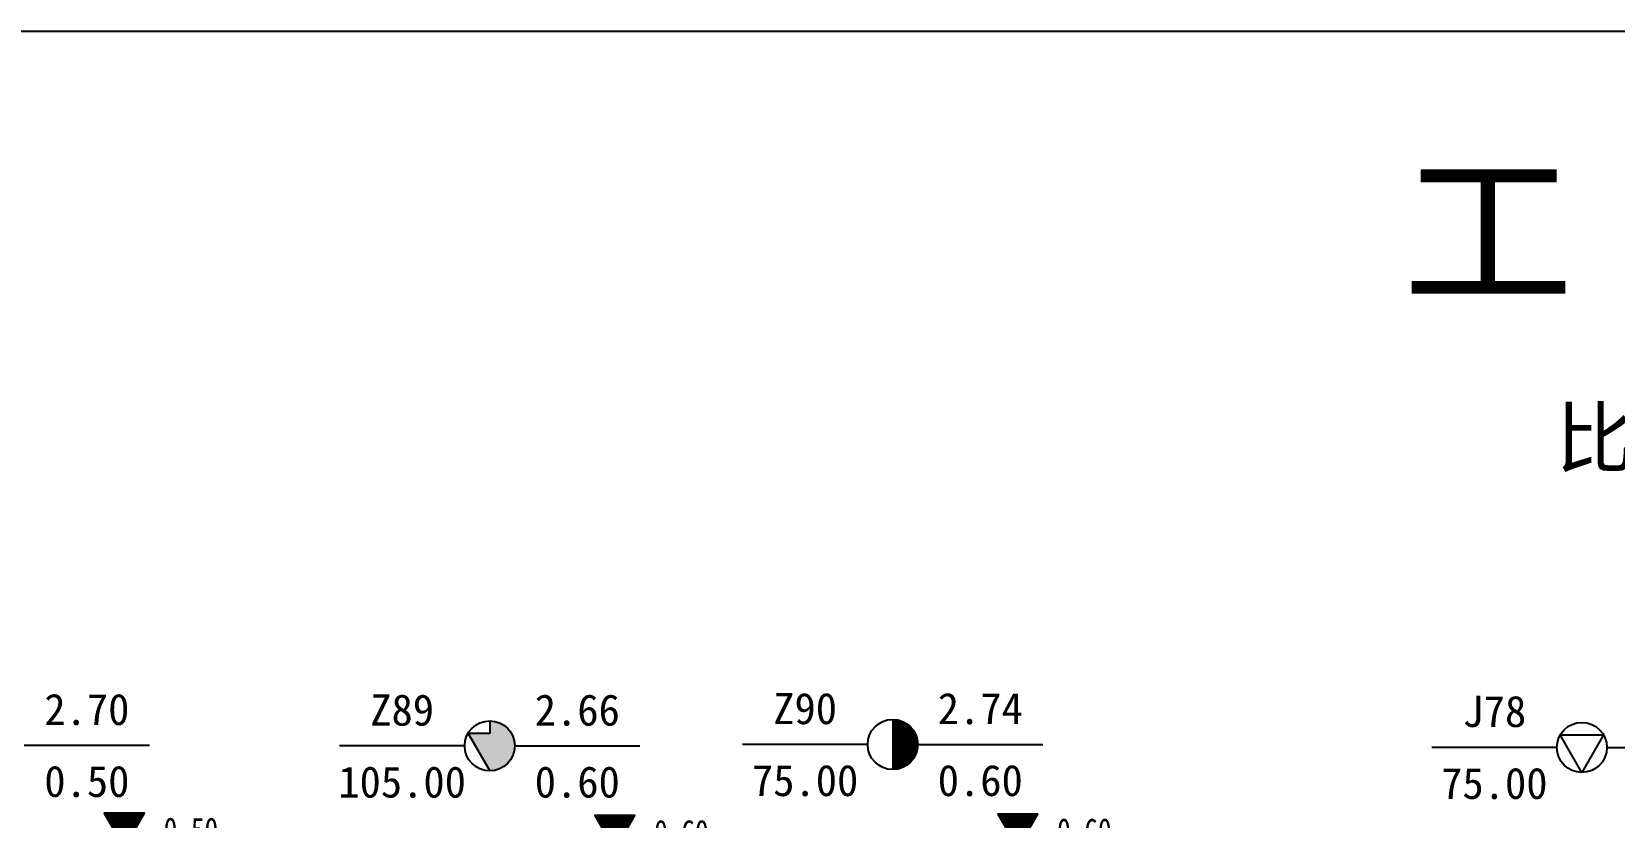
# Model space of a CAD drawing. Extents: x -37 to 3540, y -1485 to 297.
# Drawn here: x 134.6 to 261.1, y -671.8 to -609 of the extents above; entities that cross this region are included whole.
import ezdxf
from ezdxf.enums import TextEntityAlignment as Align

# ---------------------------------------------------------------- set-up
doc = ezdxf.new("R2010")
doc.units = 0
doc.layers.get('0').update_dxf_attribs({"linetype": 'CONTINUOUS'})
for name, color, linetype in [('CURVE', 200, 'CONTINUOUS'), ('FRAME', 7, 'CONTINUOUS'), ('HOLE', 41, 'CONTINUOUS')]:
    doc.layers.add(name, color=color, linetype=linetype)
doc.styles.add('ST', font='')
doc.styles.get('ST').set_extended_font_data('SimSun')

# ---------------------------------------------------------------- blocks, each defined once
blk = doc.blocks.new('图头_剖面图A3')
at = {"style": 'ST'}
for s, height, p in [('工 程 地 质 剖 面 图', 10, (-15.09, 10.79)), ('比例尺：水平：1∶            垂直：1∶', 4.6, (-11.5, -5.76))]:
    blk.add_text(s, height=height, dxfattribs=at).set_placement(p, align=Align.MIDDLE_CENTER)
for tag, height, p in [('01_剖面号', 10, (64.41, 11.39)), ('03＿纵向比例', 4.6, (50.43, -5.28)), ('02_横向比例', 4.6, (-18.82, -5.99))]:
    blk.add_attdef(tag, text='', height=height, dxfattribs=at).set_placement(p, align=Align.MIDDLE_LEFT)
blk = doc.blocks.new('H_ssp_hole')
blk.add_hatch(color=256).paths.add_polyline_path([(0, 2), (0, 1), (-1.73, 1), (0, -2, 0.414214), (2, 0, 0.414214)])
for p, q in [((0, 2), (0, 1)), ((0, 1), (-1.73, 1)), ((-1.73, 1), (0, -2))]:
    blk.add_line(p, q)
blk.add_circle((0, 0), 2)
blk = doc.blocks.new('H_sam_hole')
blk.add_line((0, 2), (0, -2))
at = {"const_width": 2}
blk.add_lwpolyline([(0, -1, 0.414214), (1, 0, 0.414214), (0, 1, 1)], format="xyb", dxfattribs=at)
blk.add_circle((0, 0), 2)
blk = doc.blocks.new('H_cpt_hole')
for p, q in [((-1.73, 1), (1.73, 1)), ((0, -2), (-1.73, 1)), ((1.73, 1), (0, -2))]:
    blk.add_line(p, q)
blk.add_circle((0, 0), 2)
blk = doc.blocks.new('Gwl')
blk.add_lwpolyline([(0, 0, 0, 3.22, 0), (0, 2.79, 3.22, 3.22, 0)], format="xyseb")
blk.add_lwpolyline([(0, 0), (1.61, 2.79), (-1.61, 2.79)], close=True)
for points in [[(-2.63, 0), (3.61, 0)], [(3.93, 0), (4.21, 0)], [(4.53, 0), (4.8, 0)], [(5.09, 0), (9.99, 0)], [(-1.09, -0.61), (1.16, -0.61)], [(-0.54, -1.14), (0.61, -1.14)], [(-0.19, -1.74), (0.26, -1.74)]]:
    blk.add_lwpolyline(points)
at = {"style": 'ST', "width": 0.8}
blk.add_attdef('*GWL', (3.14, 0.45), '', height=2, dxfattribs=at)

msp = doc.modelspace()

# ---------------------------------------------------------------- linework, layer by layer
at = {"layer": 'FRAME', "linetype": 'Continuous'}
msp.add_line((681.72, -609), (-17.39, -609), dxfattribs=at)
at = {"layer": 'HOLE', "linetype": 'Continuous'}
for points in [[(133.98, -666.03), (143.98, -666.03)], [(169.18, -666.08), (159.18, -666.08)], [(173.18, -666.08), (183.18, -666.08)], [(201.39, -665.97), (191.39, -665.97)], [(205.39, -665.97), (215.39, -665.97)], [(256.48, -666.2), (246.48, -666.2)], [(260.48, -666.2), (270.48, -666.2)]]:
    msp.add_lwpolyline(points, dxfattribs=at)

# ---------------------------------------------------------------- block references
at = {"layer": 'CURVE'}
for p, values in [((141.98, -674.25), {'*GWL': '0.50'}), ((181.18, -674.44), {'*GWL': '0.60'}), ((213.39, -674.32), {'*GWL': '0.60'})]:
    msp.add_blockref('Gwl', p, dxfattribs=at).add_auto_attribs(values)
at = {"layer": 'FRAME'}
msp.add_blockref('图头_剖面图A3', (327.41, -635.7), dxfattribs=at)
at = {"layer": 'HOLE'}
for name, p in [('H_ssp_hole', (171.18, -666.08)), ('H_sam_hole', (203.39, -665.97)), ('H_cpt_hole', (258.48, -666.2))]:
    msp.add_blockref(name, p, dxfattribs=at)

# ---------------------------------------------------------------- texts
at = {"layer": 'HOLE', "style": 'ST'}
for s, p in [('2.70', (138.98, -663.16)), ('Z89', (164.18, -663.21)), ('2.66', (178.18, -663.21)), ('Z90', (196.39, -663.09)), ('2.74', (210.39, -663.09)), ('J78', (251.48, -663.32)), ('0.50', (138.98, -668.91)), ('105.00', (164.18, -668.96)), ('0.60', (178.18, -668.96)), ('75.00', (196.39, -668.84)), ('0.60', (210.39, -668.84)), ('75.00', (251.48, -669.07))]:
    msp.add_text(s, height=2.5, dxfattribs=at).set_placement(p, align=Align.MIDDLE_CENTER)

doc.saveas('drawing.dxf')
